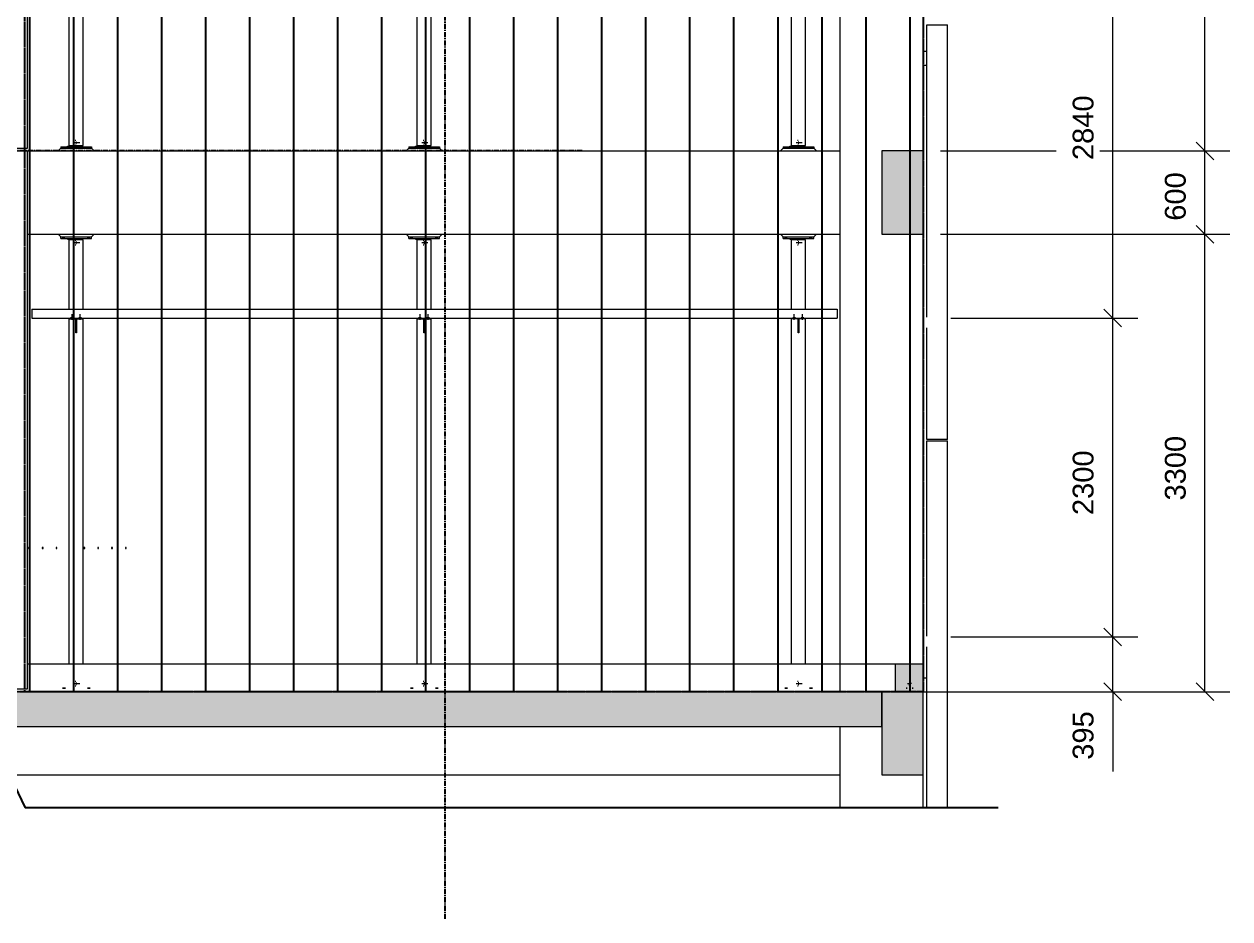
# Model space of a CAD drawing. Header units: millimetres. Extents: x -153298 to 620751, y -313239 to 250031.
# Drawn here: x 110132 to 118829, y 24688 to 31141 of the extents above; entities that cross this region are included whole.
import ezdxf

# ---------------------------------------------------------------- set-up
doc = ezdxf.new("R2010")
doc.units = ezdxf.units.MM
for name, pattern in [('CENTER', [2, 1.25, -0.25, 0.25, -0.25]), ('HIDDEN', [0.375, 0.25, -0.125]), ('XKITLINE00', [0]), ('XKITLINE02', [4, 2, -2])]:
    doc.linetypes.add(name, pattern=pattern)
for name, color, linetype in [('000 - EXISTING_CONCRETE_MAIN_COLOR_1', 1, 'Continuous'), ('000 - EXISTING_PRECAST_MAIN_COLOR_1', 1, 'Continuous'), ('HATCH', 7, 'Continuous'), ('S-DIM', 7, 'Continuous')]:
    doc.layers.add(name, color=color, linetype=linetype)
for name, color, linetype, lineweight in [('Bolt', 1, 'Continuous', 0), ('Part', 2, 'Continuous', 0), ('Z-DIMENSIONS', 1, 'Continuous', 0)]:
    doc.layers.add(name, color=color, linetype=linetype, lineweight=lineweight)
doc.styles.add('ROMANS', font='arial.ttf', dxfattribs={"width": 0.85})

# ---------------------------------------------------------------- blocks, each defined once
blk = doc.blocks.new('*A9594')
at = {"layer": 'Part'}
blk.add_hatch(color=256, dxfattribs=at).paths.add_polyline_path([(866.566, -4.171), (866.566, 0.629), (868.966, 0.629), (868.966, -4.171)], flags=17)
blk = doc.blocks.new('*A9695')
at = {"layer": 'Part'}
blk.add_hatch(color=256, dxfattribs=at).paths.add_polyline_path([(867.366, 0.629), (867.366, 2.229), (868.966, 2.229), (868.966, 0.629)], flags=17)
blk = doc.blocks.new('*A9796')
at = {"layer": 'Part'}
blk.add_hatch(color=256, dxfattribs=at).paths.add_polyline_path([(866.566, -1.371), (762.273, -1.371), (762.273, 0.629), (866.566, 0.629)], flags=17)
blk = doc.blocks.new('*A105104')
at = {"layer": 'Part'}
blk.add_hatch(color=256, dxfattribs=at).paths.add_polyline_path([(866.566, 27.029), (866.566, 31.829), (868.966, 31.829), (868.966, 27.029)], flags=17)
blk = doc.blocks.new('*A25832503')
at = {"layer": 'Bolt', "linetype": 'XKITLINE02', "lineweight": 0}
for p, q in [((819.958792, 1.108862), (820.302152, 1.108862)), ((820.022152, 1.244862), (820.062152, 1.244862)), ((820.022152, 0.972862), (820.062152, 0.972862)), ((820.062152, 1.164862), (820.110152, 1.164862)), ((820.062152, 1.052862), (820.110152, 1.052862))]:
    blk.add_line(p, q, dxfattribs=at)
blk = doc.blocks.new('*A25842504')
at = {"layer": 'Bolt', "linetype": 'XKITLINE02', "lineweight": 0}
for p, q in [((819.310152, 0.868862), (819.310152, 0.788862)), ((819.366152, 0.868862), (819.366152, 0.788862)), ((819.422152, 0.868862), (819.422152, 0.788862)), ((820.750152, 0.868862), (820.750152, 0.788862)), ((820.806152, 0.868862), (820.806152, 0.788862)), ((820.862152, 0.868862), (820.862152, 0.788862))]:
    blk.add_line(p, q, dxfattribs=at)
blk = doc.blocks.new('*A25872507')
at = {"layer": 'Part', "linetype": 'XKITLINE00', "lineweight": 0}
for p, q in [((862.16613, 26.708862), (861.36613, 26.708862)), ((861.36613, 22.708862), (861.36613, 26.708862)), ((862.16613, 22.708862), (862.16613, 26.708862)), ((861.36613, 2.228857), (861.36613, 22.140862)), ((862.16613, 2.228857), (862.16613, 22.140862))]:
    blk.add_line(p, q, dxfattribs=at)
blk = doc.blocks.new('*A25882508')
at = {"layer": 'Part', "linetype": 'XKITLINE00', "lineweight": 0}
for p, q in [((839.766152, 22.708862), (839.766152, 26.708862)), ((840.566152, 26.708862), (839.766152, 26.708862)), ((840.566152, 22.708862), (840.566152, 26.708862)), ((839.766152, 2.228857), (839.766152, 22.140862)), ((840.566152, 2.228857), (840.566152, 22.140862))]:
    blk.add_line(p, q, dxfattribs=at)
blk = doc.blocks.new('*A25892509')
at = {"layer": 'Bolt', "linetype": 'XKITLINE02', "lineweight": 0}
for p, q in [((861.63877, 1.108862), (861.98213, 1.108862)), ((861.70213, 1.244862), (861.74213, 1.244862)), ((861.70213, 0.972862), (861.74213, 0.972862)), ((861.74213, 1.164862), (861.79013, 1.164862)), ((861.74213, 1.052862), (861.79013, 1.052862))]:
    blk.add_line(p, q, dxfattribs=at)
blk = doc.blocks.new('*A25902510')
at = {"layer": 'Bolt', "linetype": 'XKITLINE02', "lineweight": 0}
for p, q in [((860.99013, 0.868862), (860.99013, 0.788862)), ((861.04613, 0.868862), (861.04613, 0.788862)), ((861.10213, 0.868862), (861.10213, 0.788862)), ((862.43013, 0.868862), (862.43013, 0.788862)), ((862.48613, 0.868862), (862.48613, 0.788862)), ((862.54213, 0.868862), (862.54213, 0.788862))]:
    blk.add_line(p, q, dxfattribs=at)
blk = doc.blocks.new('*A25912511')
at = {"layer": 'Bolt', "linetype": 'XKITLINE02', "lineweight": 0}
for p, q in [((840.038792, 1.108862), (840.382152, 1.108862)), ((840.102152, 1.244862), (840.142152, 1.244862)), ((840.102152, 0.972862), (840.142152, 0.972862)), ((840.142152, 1.164862), (840.190152, 1.164862)), ((840.142152, 1.052862), (840.190152, 1.052862))]:
    blk.add_line(p, q, dxfattribs=at)
blk = doc.blocks.new('*A25922512')
at = {"layer": 'Bolt', "linetype": 'XKITLINE02', "lineweight": 0}
for p, q in [((839.390152, 0.868862), (839.390152, 0.788862)), ((839.446152, 0.868862), (839.446152, 0.788862)), ((839.502152, 0.868862), (839.502152, 0.788862)), ((840.830152, 0.868862), (840.830152, 0.788862)), ((840.886152, 0.868862), (840.886152, 0.788862)), ((840.942152, 0.868862), (840.942152, 0.788862))]:
    blk.add_line(p, q, dxfattribs=at)
blk = doc.blocks.new('*A25932513')
at = {"layer": 'Part', "linetype": 'XKITLINE00', "lineweight": 0}
for p, q in [((864.166152, 65.028862), (868.966152, 65.028862)), ((864.166152, 0.628857), (864.166152, 65.028862)), ((868.966152, 31.828862), (868.966152, 65.028862)), ((868.966152, 22.236862), (868.966152, 27.028862)), ((868.966152, 3.836862), (868.966152, 21.465328)), ((868.966152, 2.228857), (868.966152, 3.065328)), ((864.166152, -6.078645), (864.166152, -1.371143)), ((868.966152, -6.078645), (868.966152, -4.171138))]:
    blk.add_line(p, q, dxfattribs=at)
blk = doc.blocks.new('*A26012521')
at = {"layer": 'Part', "linetype": 'XKITLINE00', "lineweight": 0}
for p, q in [((868.966152, 0.628862), (866.566152, 0.628862)), ((866.566152, 0.628862), (866.566152, -4.171138)), ((868.966152, -4.171138), (868.966152, 0.628862)), ((866.566152, -4.171138), (868.966152, -4.171138))]:
    blk.add_line(p, q, dxfattribs=at)
blk = doc.blocks.new('*A26032523')
at = {"layer": '000 - EXISTING_PRECAST_MAIN_COLOR_1', "linetype": 'XKITLINE00', "lineweight": 0}
for p, q in [((869.166145, 3.836862), (869.166145, 15.108862)), ((869.166145, 15.108862), (870.366145, 15.108862)), ((870.366145, -6.078645), (870.366145, 15.108862)), ((869.166145, -6.078645), (869.166145, 3.220878))]:
    blk.add_line(p, q, dxfattribs=at)
blk = doc.blocks.new('*A26042524')
at = {"layer": '000 - EXISTING_PRECAST_MAIN_COLOR_1', "linetype": 'XKITLINE00', "lineweight": 0}
for p, q in [((869.166145, 39.108862), (870.366145, 39.108862)), ((869.166145, 22.236862), (869.166145, 39.108862)), ((870.366145, 15.188862), (870.366145, 39.108862)), ((869.166145, 15.188862), (869.166145, 21.620878)), ((870.366145, 15.188862), (869.166145, 15.188862))]:
    blk.add_line(p, q, dxfattribs=at)
blk = doc.blocks.new('*A26052525')
at = {"layer": 'Part', "linetype": 'XKITLINE00', "lineweight": 0}
for p, q in [((868.968635, 0.628862), (868.966152, 0.628862)), ((868.966152, 0.548862), (868.968635, 0.548862)), ((868.968635, 0.548862), (868.968635, 0.628862))]:
    blk.add_line(p, q, dxfattribs=at)
blk = doc.blocks.new('*A26062526')
at = {"layer": 'Bolt', "linetype": 'XKITLINE02', "lineweight": 0}
for p, q in [((867.990125, 0.868862), (867.990125, 0.788862)), ((867.990125, 0.868862), (867.990125, 0.788862)), ((868.166125, 0.868862), (868.166125, 0.788862)), ((868.166125, 0.868862), (868.166125, 0.788862)), ((868.342125, 0.868862), (868.342125, 0.788862)), ((868.342125, 0.868862), (868.342125, 0.788862))]:
    blk.add_line(p, q, dxfattribs=at)
blk = doc.blocks.new('*A26102530')
at = {"layer": 'Bolt', "linetype": 'XKITLINE00', "lineweight": 0}
for p, q in [((868.054099, 1.108862), (868.128691, 1.108862)), ((868.166099, 1.220862), (868.166099, 1.14627)), ((868.166099, 0.996862), (868.166099, 1.071454)), ((868.278099, 1.108862), (868.203507, 1.108862))]:
    blk.add_line(p, q, dxfattribs=at)
blk = doc.blocks.new('*A26112531')
at = {"layer": 'Part', "linetype": 'XKITLINE00', "lineweight": 0}
for p, q in [((868.966152, 1.428862), (869.166145, 1.428862)), ((868.968635, 0.628862), (869.166145, 0.628862))]:
    blk.add_line(p, q, dxfattribs=at)
blk = doc.blocks.new('*A26192536')
at = {"layer": '000 - EXISTING_CONCRETE_MAIN_COLOR_1', "linetype": 'XKITLINE00', "lineweight": 0}
for p, q in [((817.286157, 31.828862), (864.16613, 31.828862)), ((864.16613, 27.028862), (864.16613, 31.828862)), ((817.286157, 27.028862), (864.16613, 27.028862))]:
    blk.add_line(p, q, dxfattribs=at)
blk = doc.blocks.new('*A26252542')
at = {"layer": 'Part', "linetype": 'XKITLINE00', "lineweight": 0}
for p, q in [((805.446157, 68.228862), (817.286157, 68.228862)), ((805.446157, 32.628862), (805.446157, 68.228862)), ((817.286157, 31.988862), (817.286157, 68.228862)), ((815.902123, 31.988862), (817.286157, 31.988862))]:
    blk.add_line(p, q, dxfattribs=at)
blk = doc.blocks.new('*A26262543')
at = {"layer": 'Part', "linetype": 'XKITLINE00', "lineweight": 0}
for p, q in [((819.686152, 45.428862), (819.686152, 59.908862)), ((820.486152, 59.908862), (819.686152, 59.908862)), ((820.486152, 45.428862), (820.486152, 59.908862)), ((819.686152, 32.148862), (819.686152, 44.860862)), ((820.486152, 32.148862), (820.486152, 44.860862)), ((819.686152, 32.148862), (820.486152, 32.148862))]:
    blk.add_line(p, q, dxfattribs=at)
blk = doc.blocks.new('*A26282545')
at = {"layer": 'Part', "linetype": 'XKITLINE00', "lineweight": 0}
for p, q in [((862.16613, 59.908862), (861.36613, 59.908862)), ((861.36613, 45.428862), (861.36613, 59.908862)), ((862.16613, 45.428862), (862.16613, 59.908862)), ((861.36613, 32.148862), (861.36613, 44.860862)), ((862.16613, 32.148862), (862.16613, 44.860862)), ((861.36613, 32.148862), (862.16613, 32.148862))]:
    blk.add_line(p, q, dxfattribs=at)
blk = doc.blocks.new('*A26292546')
at = {"layer": 'Part', "linetype": 'XKITLINE00', "lineweight": 0}
for p, q in [((839.766152, 45.428862), (839.766152, 59.908862)), ((840.566152, 59.908862), (839.766152, 59.908862)), ((840.566152, 45.428862), (840.566152, 59.908862)), ((839.766152, 32.148862), (839.766152, 44.860862)), ((840.566152, 32.148862), (840.566152, 44.860862)), ((839.766152, 32.148862), (840.566152, 32.148862))]:
    blk.add_line(p, q, dxfattribs=at)
blk = doc.blocks.new('*A26532566')
at = {"layer": 'Part', "linetype": 'XKITLINE00', "lineweight": 0}
for p, q in [((868.966152, 2.228857), (817.286157, 2.228857)), ((867.366152, 0.628857), (867.366152, 2.228857)), ((868.966152, 0.628857), (868.966152, 2.228857)), ((867.366152, 0.628857), (868.966152, 0.628857))]:
    blk.add_line(p, q, dxfattribs=at)
blk = doc.blocks.new('*A26542567')
at = {"layer": '000 - EXISTING_CONCRETE_MAIN_COLOR_1', "linetype": 'XKITLINE00', "lineweight": 0}
for p, q in [((864.16613, -4.171138), (864.16613, -1.371143)), ((814.966133, -4.171138), (864.16613, -4.171138))]:
    blk.add_line(p, q, dxfattribs=at)
blk = doc.blocks.new('*A26552568')
at = {"layer": 'Part', "linetype": 'XKITLINE00', "lineweight": 0}
for p, q in [((866.566152, 0.628857), (762.273467, 0.628857)), ((866.566152, -1.371143), (866.566152, 0.628857)), ((762.273467, -1.371143), (866.566152, -1.371143))]:
    blk.add_line(p, q, dxfattribs=at)
blk = doc.blocks.new('*A26702583')
at = {"layer": 'Part', "linetype": 'XKITLINE00', "lineweight": 0}
for p, q in [((805.446157, 0.788862), (805.446157, 31.628862)), ((815.902123, 31.828862), (817.286157, 31.828862)), ((817.286157, 0.788862), (817.286157, 31.828862)), ((805.446157, 0.788862), (809.342134, 0.788862)), ((810.542134, 0.788862), (813.342099, 0.788862)), ((814.542099, 0.788862), (817.286157, 0.788862))]:
    blk.add_line(p, q, dxfattribs=at)
blk = doc.blocks.new('*A26722585')
at = {"layer": 'Part', "linetype": 'XKITLINE00', "lineweight": 0}
for p, q in [((819.686152, 22.708862), (819.686152, 26.708862)), ((820.486152, 26.708862), (819.686152, 26.708862)), ((820.486152, 22.708862), (820.486152, 26.708862)), ((819.686152, 2.228857), (819.686152, 22.140862)), ((820.486152, 2.228857), (820.486152, 22.140862))]:
    blk.add_line(p, q, dxfattribs=at)
blk = doc.blocks.new('*A27692679')
at = {"layer": 'Part', "linetype": 'XKITLINE00', "lineweight": 0}
for p, q in [((817.526152, 22.708862), (817.526152, 22.188862)), ((817.526152, 22.708862), (864.006152, 22.708862)), ((864.006152, 22.708862), (864.006152, 22.188862)), ((817.526152, 22.188862), (864.006152, 22.188862))]:
    blk.add_line(p, q, dxfattribs=at)
blk = doc.blocks.new('*A27782688')
at = {"layer": 'Part', "linetype": 'XKITLINE00', "lineweight": 0}
for p, q in [((819.206152, 32.068862), (820.966152, 32.068862)), ((819.206152, 32.068862), (819.206152, 31.988862)), ((820.966152, 32.068862), (820.966152, 31.988862)), ((819.206152, 31.988862), (820.966152, 31.988862))]:
    blk.add_line(p, q, dxfattribs=at)
blk = doc.blocks.new('*A27792689')
at = {"layer": 'Part', "linetype": 'XKITLINE00', "lineweight": 0}
for p, q in [((819.046152, 31.828862), (819.206152, 31.988862)), ((819.206152, 31.988862), (820.966152, 31.988862)), ((820.966152, 31.988862), (821.126152, 31.828862))]:
    blk.add_line(p, q, dxfattribs=at)
blk = doc.blocks.new('*A27802690')
at = {"layer": 'Part', "linetype": 'XKITLINE00', "lineweight": 0}
for p, q in [((819.582152, 32.068862), (819.582152, 32.108862)), ((819.582152, 32.108862), (820.022152, 32.108862)), ((820.022152, 32.108862), (820.022152, 32.148862)), ((820.062152, 32.068862), (820.062152, 32.148862))]:
    blk.add_line(p, q, dxfattribs=at)
blk = doc.blocks.new('*A27812691')
at = {"layer": 'Bolt', "linetype": 'XKITLINE02', "lineweight": 0}
for p, q in [((819.958792, 32.308862), (820.302152, 32.308862)), ((820.022152, 32.444862), (820.062152, 32.444862)), ((820.022152, 32.172862), (820.062152, 32.172862)), ((820.062152, 32.364862), (820.110152, 32.364862)), ((820.062152, 32.252862), (820.110152, 32.252862))]:
    blk.add_line(p, q, dxfattribs=at)
blk = doc.blocks.new('*A27822692')
at = {"layer": 'Bolt'}
for points in [[(819.31, 31.989), (819.31, 32.069), (819.422, 32.069), (819.422, 31.989)], [(820.75, 31.989), (820.75, 32.069), (820.862, 32.069), (820.862, 31.989)]]:
    blk.add_hatch(color=256, dxfattribs=at).paths.add_polyline_path(points, flags=17)
at = {"layer": 'Bolt', "linetype": 'XKITLINE00', "lineweight": 0}
for p, q in [((819.31, 32.069), (819.31, 31.989)), ((819.366, 32.069), (819.366, 31.989)), ((819.422, 32.069), (819.422, 31.989)), ((820.75, 32.069), (820.75, 31.989)), ((820.806, 32.069), (820.806, 31.989)), ((820.862, 32.069), (820.862, 31.989))]:
    blk.add_line(p, q, dxfattribs=at)
blk = doc.blocks.new('*A27862696')
at = {"layer": 'Part', "linetype": 'XKITLINE00', "lineweight": 0}
for p, q in [((860.88613, 32.068862), (862.64613, 32.068862)), ((860.88613, 32.068862), (860.88613, 31.988862)), ((862.64613, 32.068862), (862.64613, 31.988862)), ((860.88613, 31.988862), (862.64613, 31.988862))]:
    blk.add_line(p, q, dxfattribs=at)
blk = doc.blocks.new('*A27872697')
at = {"layer": 'Part', "linetype": 'XKITLINE00', "lineweight": 0}
for p, q in [((860.72613, 31.828862), (860.88613, 31.988862)), ((860.88613, 31.988862), (862.64613, 31.988862)), ((862.64613, 31.988862), (862.80613, 31.828862))]:
    blk.add_line(p, q, dxfattribs=at)
blk = doc.blocks.new('*A27882698')
at = {"layer": 'Part', "linetype": 'XKITLINE00', "lineweight": 0}
for p, q in [((861.26213, 32.068862), (861.26213, 32.108862)), ((861.26213, 32.108862), (861.70213, 32.108862)), ((861.70213, 32.108862), (861.70213, 32.148862)), ((861.74213, 32.068862), (861.74213, 32.148862))]:
    blk.add_line(p, q, dxfattribs=at)
blk = doc.blocks.new('*A27952705')
at = {"layer": 'Bolt'}
for points in [[(839.39, 31.989), (839.39, 32.069), (839.502, 32.069), (839.502, 31.989)], [(840.83, 31.989), (840.83, 32.069), (840.942, 32.069), (840.942, 31.989)]]:
    blk.add_hatch(color=256, dxfattribs=at).paths.add_polyline_path(points, flags=17)
at = {"layer": 'Bolt', "linetype": 'XKITLINE00', "lineweight": 0}
for p, q in [((839.39, 32.069), (839.39, 31.989)), ((839.446, 32.069), (839.446, 31.989)), ((839.502, 32.069), (839.502, 31.989)), ((840.83, 32.069), (840.83, 31.989)), ((840.886, 32.069), (840.886, 31.989)), ((840.942, 32.069), (840.942, 31.989))]:
    blk.add_line(p, q, dxfattribs=at)
blk = doc.blocks.new('*A27962706')
at = {"layer": 'Bolt', "linetype": 'XKITLINE02', "lineweight": 0}
for p, q in [((840.038792, 32.308862), (840.382152, 32.308862)), ((840.102152, 32.444862), (840.142152, 32.444862)), ((840.102152, 32.172862), (840.142152, 32.172862)), ((840.142152, 32.364862), (840.190152, 32.364862)), ((840.142152, 32.252862), (840.190152, 32.252862))]:
    blk.add_line(p, q, dxfattribs=at)
blk = doc.blocks.new('*A27972707')
at = {"layer": 'Part', "linetype": 'XKITLINE00', "lineweight": 0}
for p, q in [((839.662152, 32.068862), (839.662152, 32.108862)), ((839.662152, 32.108862), (840.102152, 32.108862)), ((840.102152, 32.108862), (840.102152, 32.148862)), ((840.142152, 32.068862), (840.142152, 32.148862))]:
    blk.add_line(p, q, dxfattribs=at)
blk = doc.blocks.new('*A27982708')
at = {"layer": 'Part', "linetype": 'XKITLINE00', "lineweight": 0}
for p, q in [((839.126152, 31.828862), (839.286152, 31.988862)), ((839.286152, 31.988862), (841.046152, 31.988862)), ((841.046152, 31.988862), (841.206152, 31.828862))]:
    blk.add_line(p, q, dxfattribs=at)
blk = doc.blocks.new('*A27992709')
at = {"layer": 'Part', "linetype": 'XKITLINE00', "lineweight": 0}
for p, q in [((839.286152, 32.068862), (841.046152, 32.068862)), ((839.286152, 32.068862), (839.286152, 31.988862)), ((841.046152, 32.068862), (841.046152, 31.988862)), ((839.286152, 31.988862), (841.046152, 31.988862))]:
    blk.add_line(p, q, dxfattribs=at)
blk = doc.blocks.new('*A28002710')
at = {"layer": 'Bolt'}
for points in [[(860.99, 31.989), (860.99, 32.069), (861.102, 32.069), (861.102, 31.989)], [(862.43, 31.989), (862.43, 32.069), (862.542, 32.069), (862.542, 31.989)]]:
    blk.add_hatch(color=256, dxfattribs=at).paths.add_polyline_path(points, flags=17)
at = {"layer": 'Bolt', "linetype": 'XKITLINE00', "lineweight": 0}
for p, q in [((860.99, 32.069), (860.99, 31.989)), ((861.046, 32.069), (861.046, 31.989)), ((861.102, 32.069), (861.102, 31.989)), ((862.43, 32.069), (862.43, 31.989)), ((862.486, 32.069), (862.486, 31.989)), ((862.542, 32.069), (862.542, 31.989))]:
    blk.add_line(p, q, dxfattribs=at)
blk = doc.blocks.new('*A28012711')
at = {"layer": 'Bolt', "linetype": 'XKITLINE02', "lineweight": 0}
for p, q in [((861.63877, 32.308862), (861.98213, 32.308862)), ((861.70213, 32.444862), (861.74213, 32.444862)), ((861.70213, 32.172862), (861.74213, 32.172862)), ((861.74213, 32.364862), (861.79013, 32.364862)), ((861.74213, 32.252862), (861.79013, 32.252862))]:
    blk.add_line(p, q, dxfattribs=at)
blk = doc.blocks.new('*A28132723')
at = {"layer": 'Part', "linetype": 'XKITLINE00', "lineweight": 0}
for p, q in [((868.966152, 31.828862), (866.566152, 31.828862)), ((866.566152, 31.828862), (866.566152, 27.028862)), ((868.966152, 27.028862), (868.966152, 31.828862)), ((866.566152, 27.028862), (868.966152, 27.028862))]:
    blk.add_line(p, q, dxfattribs=at)
blk = doc.blocks.new('*A28162726')
at = {"layer": 'Part', "linetype": 'XKITLINE00', "lineweight": 0}
for p, q in [((868.968635, 37.588862), (869.166146, 37.588862)), ((868.966152, 36.788862), (869.166146, 36.788862))]:
    blk.add_line(p, q, dxfattribs=at)
blk = doc.blocks.new('*A28172727')
at = {"layer": 'Part', "linetype": 'XKITLINE00', "lineweight": 0}
for p, q in [((868.968635, 37.668863), (868.966152, 37.668863)), ((868.966152, 37.588863), (868.968635, 37.588863)), ((868.968635, 37.588863), (868.968635, 37.668863))]:
    blk.add_line(p, q, dxfattribs=at)
blk = doc.blocks.new('*A28182728')
at = {"layer": 'Part', "linetype": 'XKITLINE00', "lineweight": 0}
for p, q in [((818.178129, 8.948862), (818.130129, 8.948862)), ((818.130129, 8.948862), (818.130129, 8.900862)), ((818.130129, 8.900862), (818.178129, 8.900862)), ((818.178129, 8.900862), (818.178129, 8.948862))]:
    blk.add_line(p, q, dxfattribs=at)
blk = doc.blocks.new('*A28192729')
at = {"layer": 'Part', "linetype": 'XKITLINE00', "lineweight": 0}
for p, q in [((817.378129, 8.948862), (817.330129, 8.948862)), ((817.330129, 8.948862), (817.330129, 8.900862)), ((817.330129, 8.900862), (817.378129, 8.900862)), ((817.378129, 8.900862), (817.378129, 8.948862))]:
    blk.add_line(p, q, dxfattribs=at)
blk = doc.blocks.new('*A28202730')
at = {"layer": 'Part', "linetype": 'XKITLINE00', "lineweight": 0}
for p, q in [((822.178129, 8.948862), (822.130129, 8.948862)), ((822.130129, 8.948862), (822.130129, 8.900862)), ((822.130129, 8.900862), (822.178129, 8.900862)), ((822.178129, 8.900862), (822.178129, 8.948862))]:
    blk.add_line(p, q, dxfattribs=at)
blk = doc.blocks.new('*A28212731')
at = {"layer": 'Part', "linetype": 'XKITLINE00', "lineweight": 0}
for p, q in [((821.378129, 8.948862), (821.330129, 8.948862)), ((821.330129, 8.948862), (821.330129, 8.900862)), ((821.330129, 8.900862), (821.378129, 8.900862)), ((821.378129, 8.900862), (821.378129, 8.948862))]:
    blk.add_line(p, q, dxfattribs=at)
blk = doc.blocks.new('*A28222732')
at = {"layer": 'Part', "linetype": 'XKITLINE00', "lineweight": 0}
for p, q in [((820.578129, 8.948862), (820.530129, 8.948862)), ((820.530129, 8.948862), (820.530129, 8.900862)), ((820.530129, 8.900862), (820.578129, 8.900862)), ((820.578129, 8.900862), (820.578129, 8.948862))]:
    blk.add_line(p, q, dxfattribs=at)
blk = doc.blocks.new('*A28232733')
at = {"layer": 'Part', "linetype": 'XKITLINE00', "lineweight": 0}
for p, q in [((818.978129, 8.948862), (818.930129, 8.948862)), ((818.930129, 8.948862), (818.930129, 8.900862)), ((818.930129, 8.900862), (818.978129, 8.900862)), ((818.978129, 8.900862), (818.978129, 8.948862))]:
    blk.add_line(p, q, dxfattribs=at)
blk = doc.blocks.new('*A28242734')
at = {"layer": 'Part', "linetype": 'XKITLINE00', "lineweight": 0}
for p, q in [((822.978129, 8.948862), (822.930129, 8.948862)), ((822.930129, 8.948862), (822.930129, 8.900862)), ((822.930129, 8.900862), (822.978129, 8.900862)), ((822.978129, 8.900862), (822.978129, 8.948862))]:
    blk.add_line(p, q, dxfattribs=at)
blk = doc.blocks.new('*A28382748')
at = {"layer": 'Part', "linetype": 'XKITLINE00', "lineweight": 0}
for p, q in [((819.206152, 26.788862), (819.206152, 26.868862)), ((819.206152, 26.868862), (820.966152, 26.868862)), ((819.206152, 26.788862), (820.966152, 26.788862)), ((820.966152, 26.788862), (820.966152, 26.868862))]:
    blk.add_line(p, q, dxfattribs=at)
blk = doc.blocks.new('*A28392749')
at = {"layer": 'Part', "linetype": 'XKITLINE00', "lineweight": 0}
for p, q in [((819.046152, 27.028862), (819.206152, 26.868862)), ((819.206152, 26.868862), (820.966152, 26.868862)), ((820.966152, 26.868862), (821.126152, 27.028862))]:
    blk.add_line(p, q, dxfattribs=at)
blk = doc.blocks.new('*A28402750')
at = {"layer": 'Part', "linetype": 'XKITLINE00', "lineweight": 0}
for p, q in [((819.582152, 26.788862), (819.582152, 26.748862)), ((819.582152, 26.748862), (820.022152, 26.748862)), ((820.022152, 26.748862), (820.022152, 26.708862)), ((820.062152, 26.708862), (820.062152, 26.788862))]:
    blk.add_line(p, q, dxfattribs=at)
blk = doc.blocks.new('*A28412751')
at = {"layer": 'Bolt', "linetype": 'XKITLINE02', "lineweight": 0}
for p, q in [((819.958792, 26.548862), (820.302152, 26.548862)), ((820.022152, 26.684862), (820.062152, 26.684862)), ((820.062152, 26.604862), (820.110152, 26.604862)), ((820.062152, 26.492862), (820.110152, 26.492862)), ((820.022152, 26.412862), (820.062152, 26.412862))]:
    blk.add_line(p, q, dxfattribs=at)
blk = doc.blocks.new('*A28422752')
at = {"layer": 'Bolt'}
for points in [[(819.31, 26.789), (819.31, 26.869), (819.422, 26.869), (819.422, 26.789)], [(820.75, 26.789), (820.75, 26.869), (820.862, 26.869), (820.862, 26.789)]]:
    blk.add_hatch(color=256, dxfattribs=at).paths.add_polyline_path(points, flags=17)
at = {"layer": 'Bolt', "linetype": 'XKITLINE00', "lineweight": 0}
for p, q in [((819.31, 26.789), (819.31, 26.869)), ((819.366, 26.789), (819.366, 26.869)), ((819.422, 26.789), (819.422, 26.869)), ((820.75, 26.789), (820.75, 26.869)), ((820.806, 26.789), (820.806, 26.869)), ((820.862, 26.789), (820.862, 26.869))]:
    blk.add_line(p, q, dxfattribs=at)
blk = doc.blocks.new('*A28432753')
at = {"layer": 'Part', "linetype": 'XKITLINE00', "lineweight": 0}
for p, q in [((819.686152, 22.140862), (819.686152, 22.188862)), ((819.686152, 22.140862), (820.486152, 22.140862)), ((820.486152, 22.140862), (820.486152, 22.188862))]:
    blk.add_line(p, q, dxfattribs=at)
blk = doc.blocks.new('*A28442754')
at = {"layer": 'Part', "linetype": 'XKITLINE00', "lineweight": 0}
for p, q in [((820.062152, 22.140862), (820.110152, 22.140862)), ((820.062152, 21.340862), (820.062152, 22.140862)), ((820.062152, 21.900862), (820.110152, 21.900862)), ((820.110152, 22.140862), (820.110152, 21.340862)), ((820.110152, 21.340862), (820.062152, 21.340862))]:
    blk.add_line(p, q, dxfattribs=at)
blk = doc.blocks.new('*A28452755')
at = {"layer": 'Bolt'}
for points in [[(819.79, 22.189), (819.79, 22.237), (819.902, 22.237), (819.902, 22.189)], [(819.79, 22.141), (819.79, 22.189), (819.902, 22.189), (819.902, 22.141)], [(820.27, 22.189), (820.27, 22.237), (820.382, 22.237), (820.382, 22.189)], [(820.27, 22.141), (820.27, 22.189), (820.382, 22.189), (820.382, 22.141)]]:
    blk.add_hatch(color=256, dxfattribs=at).paths.add_polyline_path(points, flags=17)
at = {"layer": 'Bolt', "linetype": 'XKITLINE00', "lineweight": 0}
for p, q in [((819.846, 22.078), (819.846, 22.421)), ((820.326, 22.078), (820.326, 22.421)), ((819.79, 22.189), (819.79, 22.237)), ((819.79, 22.141), (819.79, 22.189)), ((819.902, 22.189), (819.902, 22.237)), ((819.902, 22.141), (819.902, 22.189)), ((820.27, 22.189), (820.27, 22.237)), ((820.27, 22.141), (820.27, 22.189)), ((820.382, 22.189), (820.382, 22.237)), ((820.382, 22.141), (820.382, 22.189))]:
    blk.add_line(p, q, dxfattribs=at)
blk = doc.blocks.new('*A28462756')
at = {"layer": 'Part', "linetype": 'XKITLINE00', "lineweight": 0}
for p, q in [((839.286152, 26.788862), (839.286152, 26.868862)), ((839.286152, 26.868862), (841.046152, 26.868862)), ((839.286152, 26.788862), (841.046152, 26.788862)), ((841.046152, 26.788862), (841.046152, 26.868862))]:
    blk.add_line(p, q, dxfattribs=at)
blk = doc.blocks.new('*A28472757')
at = {"layer": 'Part', "linetype": 'XKITLINE00', "lineweight": 0}
for p, q in [((839.126152, 27.028862), (839.286152, 26.868862)), ((839.286152, 26.868862), (841.046152, 26.868862)), ((841.046152, 26.868862), (841.206152, 27.028862))]:
    blk.add_line(p, q, dxfattribs=at)
blk = doc.blocks.new('*A28482758')
at = {"layer": 'Part', "linetype": 'XKITLINE00', "lineweight": 0}
for p, q in [((839.662152, 26.788862), (839.662152, 26.748862)), ((839.662152, 26.748862), (840.102152, 26.748862)), ((840.102152, 26.748862), (840.102152, 26.708862)), ((840.142152, 26.708862), (840.142152, 26.788862))]:
    blk.add_line(p, q, dxfattribs=at)
blk = doc.blocks.new('*A28492759')
at = {"layer": 'Bolt', "linetype": 'XKITLINE02', "lineweight": 0}
for p, q in [((840.038792, 26.548862), (840.382152, 26.548862)), ((840.102152, 26.684862), (840.142152, 26.684862)), ((840.142152, 26.604862), (840.190152, 26.604862)), ((840.142152, 26.492862), (840.190152, 26.492862)), ((840.102152, 26.412862), (840.142152, 26.412862))]:
    blk.add_line(p, q, dxfattribs=at)
blk = doc.blocks.new('*A28502760')
at = {"layer": 'Bolt'}
for points in [[(839.39, 26.789), (839.39, 26.869), (839.502, 26.869), (839.502, 26.789)], [(840.83, 26.789), (840.83, 26.869), (840.942, 26.869), (840.942, 26.789)]]:
    blk.add_hatch(color=256, dxfattribs=at).paths.add_polyline_path(points, flags=17)
at = {"layer": 'Bolt', "linetype": 'XKITLINE00', "lineweight": 0}
for p, q in [((839.39, 26.789), (839.39, 26.869)), ((839.446, 26.789), (839.446, 26.869)), ((839.502, 26.789), (839.502, 26.869)), ((840.83, 26.789), (840.83, 26.869)), ((840.886, 26.789), (840.886, 26.869)), ((840.942, 26.789), (840.942, 26.869))]:
    blk.add_line(p, q, dxfattribs=at)
blk = doc.blocks.new('*A28512761')
at = {"layer": 'Part', "linetype": 'XKITLINE00', "lineweight": 0}
for p, q in [((839.766152, 22.140862), (839.766152, 22.188862)), ((839.766152, 22.140862), (840.566152, 22.140862)), ((840.566152, 22.140862), (840.566152, 22.188862))]:
    blk.add_line(p, q, dxfattribs=at)
blk = doc.blocks.new('*A28522762')
at = {"layer": 'Part', "linetype": 'XKITLINE00', "lineweight": 0}
for p, q in [((840.142152, 22.140862), (840.190152, 22.140862)), ((840.142152, 21.340862), (840.142152, 22.140862)), ((840.142152, 21.900862), (840.190152, 21.900862)), ((840.190152, 22.140862), (840.190152, 21.340862)), ((840.190152, 21.340862), (840.142152, 21.340862))]:
    blk.add_line(p, q, dxfattribs=at)
blk = doc.blocks.new('*A28532763')
at = {"layer": 'Bolt'}
for points in [[(839.87, 22.189), (839.87, 22.237), (839.982, 22.237), (839.982, 22.189)], [(839.87, 22.141), (839.87, 22.189), (839.982, 22.189), (839.982, 22.141)], [(840.35, 22.189), (840.35, 22.237), (840.462, 22.237), (840.462, 22.189)], [(840.35, 22.141), (840.35, 22.189), (840.462, 22.189), (840.462, 22.141)]]:
    blk.add_hatch(color=256, dxfattribs=at).paths.add_polyline_path(points, flags=17)
at = {"layer": 'Bolt', "linetype": 'XKITLINE00', "lineweight": 0}
for p, q in [((839.926, 22.078), (839.926, 22.421)), ((840.406, 22.078), (840.406, 22.421)), ((839.87, 22.189), (839.87, 22.237)), ((839.87, 22.141), (839.87, 22.189)), ((839.982, 22.189), (839.982, 22.237)), ((839.982, 22.141), (839.982, 22.189)), ((840.35, 22.189), (840.35, 22.237)), ((840.35, 22.141), (840.35, 22.189)), ((840.462, 22.189), (840.462, 22.237)), ((840.462, 22.141), (840.462, 22.189))]:
    blk.add_line(p, q, dxfattribs=at)
blk = doc.blocks.new('*A28812791')
at = {"layer": 'Part', "linetype": 'XKITLINE00', "lineweight": 0}
for p, q in [((860.88613, 26.788862), (860.88613, 26.868862)), ((860.88613, 26.868862), (862.64613, 26.868862)), ((860.88613, 26.788862), (862.64613, 26.788862)), ((862.64613, 26.788862), (862.64613, 26.868862))]:
    blk.add_line(p, q, dxfattribs=at)
blk = doc.blocks.new('*A28822792')
at = {"layer": 'Part', "linetype": 'XKITLINE00', "lineweight": 0}
for p, q in [((860.72613, 27.028862), (860.88613, 26.868862)), ((860.88613, 26.868862), (862.64613, 26.868862)), ((862.64613, 26.868862), (862.80613, 27.028862))]:
    blk.add_line(p, q, dxfattribs=at)
blk = doc.blocks.new('*A28832793')
at = {"layer": 'Part', "linetype": 'XKITLINE00', "lineweight": 0}
for p, q in [((861.26213, 26.788862), (861.26213, 26.748862)), ((861.26213, 26.748862), (861.70213, 26.748862)), ((861.70213, 26.748862), (861.70213, 26.708862)), ((861.74213, 26.708862), (861.74213, 26.788862))]:
    blk.add_line(p, q, dxfattribs=at)
blk = doc.blocks.new('*A28842794')
at = {"layer": 'Bolt', "linetype": 'XKITLINE02', "lineweight": 0}
for p, q in [((861.63877, 26.548862), (861.98213, 26.548862)), ((861.70213, 26.684862), (861.74213, 26.684862)), ((861.74213, 26.604862), (861.79013, 26.604862)), ((861.74213, 26.492862), (861.79013, 26.492862)), ((861.70213, 26.412862), (861.74213, 26.412862))]:
    blk.add_line(p, q, dxfattribs=at)
blk = doc.blocks.new('*A28852795')
at = {"layer": 'Bolt'}
for points in [[(860.99, 26.789), (860.99, 26.869), (861.102, 26.869), (861.102, 26.789)], [(862.43, 26.789), (862.43, 26.869), (862.542, 26.869), (862.542, 26.789)]]:
    blk.add_hatch(color=256, dxfattribs=at).paths.add_polyline_path(points, flags=17)
at = {"layer": 'Bolt', "linetype": 'XKITLINE00', "lineweight": 0}
for p, q in [((860.99, 26.789), (860.99, 26.869)), ((861.046, 26.789), (861.046, 26.869)), ((861.102, 26.789), (861.102, 26.869)), ((862.43, 26.789), (862.43, 26.869)), ((862.486, 26.789), (862.486, 26.869)), ((862.542, 26.789), (862.542, 26.869))]:
    blk.add_line(p, q, dxfattribs=at)
blk = doc.blocks.new('*A28862796')
at = {"layer": 'Part', "linetype": 'XKITLINE00', "lineweight": 0}
for p, q in [((861.36613, 22.140862), (861.36613, 22.188862)), ((862.16613, 22.140862), (861.36613, 22.140862)), ((862.16613, 22.140862), (862.16613, 22.188862))]:
    blk.add_line(p, q, dxfattribs=at)
blk = doc.blocks.new('*A28872797')
at = {"layer": 'Part', "linetype": 'XKITLINE00', "lineweight": 0}
for p, q in [((861.74213, 22.140862), (861.79013, 22.140862)), ((861.74213, 21.340862), (861.74213, 22.140862)), ((861.74213, 21.900862), (861.79013, 21.900862)), ((861.79013, 22.140862), (861.79013, 21.340862)), ((861.79013, 21.340862), (861.74213, 21.340862))]:
    blk.add_line(p, q, dxfattribs=at)
blk = doc.blocks.new('*A28882798')
at = {"layer": 'Bolt'}
for points in [[(861.47, 22.189), (861.47, 22.237), (861.582, 22.237), (861.582, 22.189)], [(861.47, 22.141), (861.47, 22.189), (861.582, 22.189), (861.582, 22.141)], [(861.95, 22.189), (861.95, 22.237), (862.062, 22.237), (862.062, 22.189)], [(861.95, 22.141), (861.95, 22.189), (862.062, 22.189), (862.062, 22.141)]]:
    blk.add_hatch(color=256, dxfattribs=at).paths.add_polyline_path(points, flags=17)
at = {"layer": 'Bolt', "linetype": 'XKITLINE00', "lineweight": 0}
for p, q in [((861.526, 22.078), (861.526, 22.421)), ((862.006, 22.078), (862.006, 22.421)), ((861.47, 22.189), (861.47, 22.237)), ((861.47, 22.141), (861.47, 22.189)), ((861.582, 22.189), (861.582, 22.237)), ((861.582, 22.141), (861.582, 22.189)), ((861.95, 22.189), (861.95, 22.237)), ((861.95, 22.141), (861.95, 22.189)), ((862.062, 22.189), (862.062, 22.237)), ((862.062, 22.141), (862.062, 22.189))]:
    blk.add_line(p, q, dxfattribs=at)

msp = doc.modelspace()

# ---------------------------------------------------------------- hatches: boundary and pattern name
at = {"layer": 'HATCH'}
h = msp.add_hatch(dxfattribs=at)
h.set_pattern_fill('ANSI31', color=250, scale=100, angle=45)
h.paths.add_polyline_path([(110136.88, 34875.8988), (116617.88, 34875.8988), (116617.88, 26325.8988), (110136.88, 26325.8988)])

# ---------------------------------------------------------------- linework, layer by layer
at = {"color": 1, "linetype": 'CENTER', "ltscale": 30}
for p, q in [((113167.88, 36783.779), (113167.88, 24687.6651)), ((114157.3911, 30225.8988), (100044.4995, 30225.8988)), ((114157.3911, 26325.8988), (100044.4995, 26325.8988))]:
    msp.add_line(p, q, dxfattribs=at)
at = {"color": 1}
for p in [(110062.1291, 25649.649), (117157.0356, 25487.4303)]:
    msp.add_line(p, (110139.6885, 25487.4303), dxfattribs=at)
at = {"color": 6, "linetype": 'HIDDEN', "ltscale": 20}
msp.add_lwpolyline([(110136.88, 34875.8988), (116617.88, 34875.8988), (116617.88, 26325.8982), (110136.88, 26325.8982)], close=True, dxfattribs=at)
at = {"layer": 'Z-DIMENSIONS', "linetype": 'XKITLINE00', "lineweight": 0}
for p, q in [((118649.4782, 30225.8988), (118649.4782, 33775.8988)), ((117984.4367, 29020.8988), (117984.4367, 31860.8988)), ((118585.8386, 30289.5384), (118713.1179, 30162.2593)), ((118585.8386, 30289.5384), (118713.1179, 30162.2593)), ((116742.88, 30225.8988), (117575.6867, 30225.8988)), ((116742.88, 30225.8988), (117575.6867, 30225.8988)), ((117890.6867, 30225.8988), (118829.4782, 30225.8988)), ((117890.6867, 30225.8988), (118829.4782, 30225.8988)), ((118649.4782, 29625.8988), (118649.4782, 30225.8988)), ((118585.8386, 29689.5384), (118713.1179, 29562.2593)), ((118585.8386, 29689.5384), (118713.1179, 29562.2593)), ((116742.88, 29625.8988), (118829.4782, 29625.8988)), ((116742.88, 29625.8988), (118829.4782, 29625.8988)), ((118649.4782, 26325.8982), (118649.4782, 29625.8988)), ((117920.7971, 29084.5384), (118048.0764, 28957.2593)), ((117920.7971, 29084.5384), (118048.0764, 28957.2593)), ((116817.8766, 29020.8988), (118164.4367, 29020.8988)), ((116817.8766, 29020.8988), (118164.4367, 29020.8988)), ((117984.4367, 26720.8988), (117984.4367, 29020.8988)), ((116817.8766, 26720.8988), (118164.4367, 26720.8988)), ((116817.8766, 26720.8988), (118164.4367, 26720.8988)), ((117920.7971, 26784.5384), (118048.0764, 26657.2593)), ((117920.7971, 26784.5384), (118048.0764, 26657.2593)), ((117984.4367, 26325.8982), (117984.4367, 26720.8988)), ((117920.7971, 26389.5378), (118048.0764, 26262.2585)), ((118585.8386, 26389.5378), (118713.1179, 26262.2585)), ((116542.88, 26325.8982), (118164.4367, 26325.8982)), ((116742.88, 26325.8982), (118829.4782, 26325.8982)), ((117984.4367, 26325.8982), (117984.4367, 25751.0935)), ((117984.4367, 26325.8982), (117984.4367, 25751.0935))]:
    msp.add_line(p, q, dxfattribs=at)
at = {"layer": 'Z-DIMENSIONS'}
for p in [(118649.4782, 30225.8988), (118649.4782, 30225.8988), (118649.4782, 29625.8988), (118649.4782, 29625.8988), (117984.4367, 29020.8988), (117984.4367, 29020.8988), (117984.4367, 26720.8988), (117984.4367, 26720.8988), (117984.4367, 26325.8982), (118649.4782, 26325.8982)]:
    msp.add_point(p, dxfattribs=at)

# ---------------------------------------------------------------- block references
at = {"lineweight": 0, "xscale": 125, "yscale": 125, "zscale": 125}
for name in ['*A26252542', '*A25932513', '*A26262543', '*A26292546', '*A26282545', '*A26042524', '*A28172727', '*A28162726', '*A27812691', '*A27962706', '*A28012711', '*A26192536', '*A26702583', '*A27792689', '*A27782688', '*A27822692', '*A27802690', '*A27982708', '*A27992709', '*A27952705', '*A27972707', '*A27872697', '*A27862696', '*A28002710', '*A27882698', '*A105104', '*A28132723', '*A28392749', '*A28382748', '*A28422752', '*A28402750', '*A26722585', '*A28412751', '*A28472757', '*A28462756', '*A28502760', '*A28482758', '*A25882508', '*A28492759', '*A28822792', '*A28812791', '*A28852795', '*A28832793', '*A25872507', '*A28842794', '*A27692679', '*A28452755', '*A28532763', '*A28882798', '*A28432753', '*A28442754', '*A28512761', '*A28522762', '*A28862796', '*A28872797', '*A26032523', '*A28192729', '*A28182728', '*A28232733', '*A28222732', '*A28212731', '*A28202730', '*A28242734', '*A26532566', '*A9695', '*A25842504', '*A25832503', '*A25922512', '*A25912511', '*A25902510', '*A25892509', '*A26062526', '*A26102530', '*A26112531', '*A9796', '*A26552568', '*A9594', '*A26012521', '*A26052525', '*A26542567']:
    msp.add_blockref(name, (7997.111, 26247.291), dxfattribs=at)

# ---------------------------------------------------------------- texts
at = {"layer": 'S-DIM', "color": 3, "style": 'ROMANS'}
for s, p in [('2840', (117845.6867, 30160.5278)), ('600', (118510.7282, 29722.8715)), ('3300', (118510.7282, 27705.1954)), ('2300', (117845.6867, 27600.1957)), ('395', (117845.6867, 25835.4685))]:
    msp.add_text(s, height=150, rotation=90, dxfattribs=at).set_placement(p)

doc.saveas('drawing.dxf')
